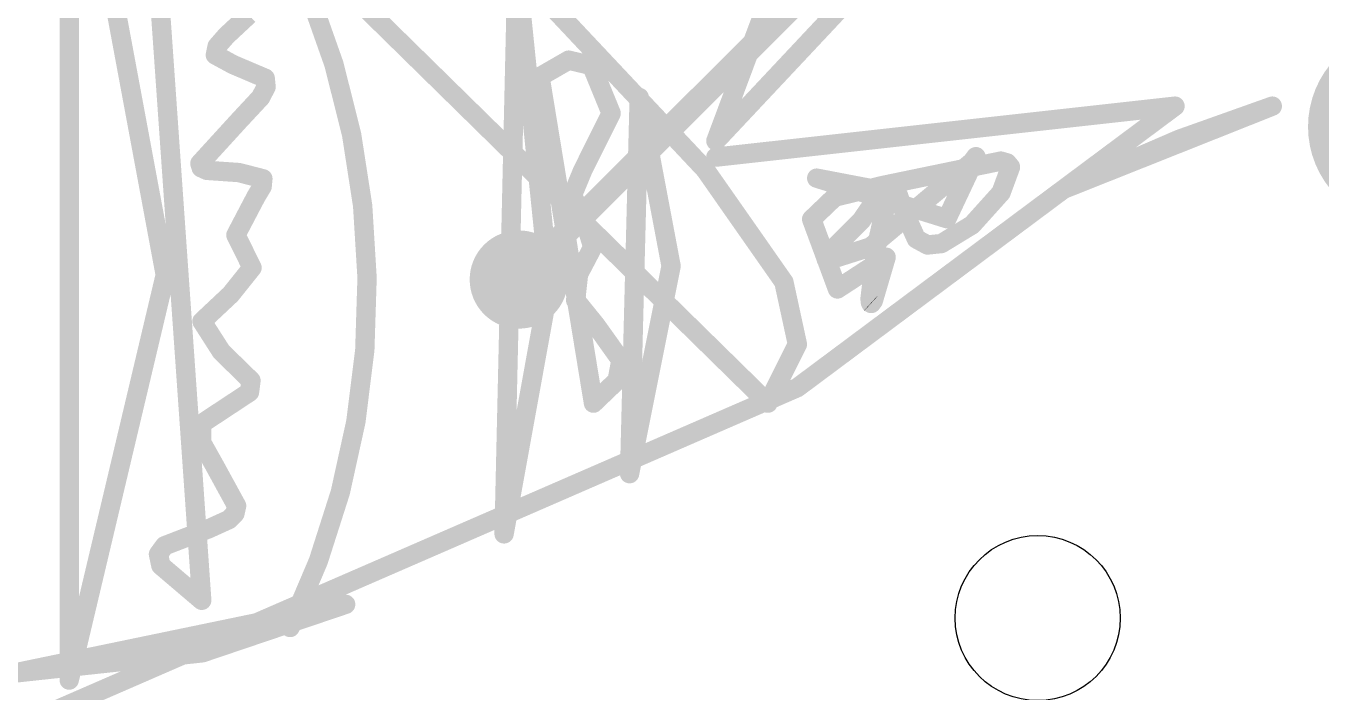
# Model space of a CAD drawing. Extents: x -10 to 314, y -10 to 86.
# Drawn here: x 201.15 to 214.54, y -0.77 to 6.12 of the extents above; entities that cross this region are included whole.
import ezdxf

# ---------------------------------------------------------------- set-up
doc = ezdxf.new("R2010")
doc.units = 0
for name, color, linetype in [('1', 12, 'CONTINUOUS'), ('17', 110, 'CONTINUOUS'), ('18', 110, 'CONTINUOUS'), ('20', 31, 'CONTINUOUS'), ('37', 253, 'CONTINUOUS')]:
    doc.layers.add(name, color=color, linetype=linetype)

# ---------------------------------------------------------------- blocks, each defined once
blk = doc.blocks.new('ROUNDP')
at = {"const_width": 0.5}
blk.add_lwpolyline([(0, -0.25, 1), (0, 0.25, 1), (0, -0.25)], format="xyb", dxfattribs=at)
blk = doc.blocks.new('ROUNDV')
at = {"const_width": 0.5}
blk.add_lwpolyline([(0, -0.25, 1), (0, 0.25, 1), (0, -0.25)], format="xyb", dxfattribs=at)

msp = doc.modelspace()

# ---------------------------------------------------------------- linework, layer by layer
at = {"layer": '1', "const_width": 0.254}
msp.add_lwpolyline([(213, 10.25), (206.25, 3.5)], dxfattribs=at)
at = {"layer": '1', "const_width": 0.127}
msp.add_lwpolyline([(206.2051, 3.5449, 1), (206.2949, 3.4551)], format="xyb", dxfattribs=at)
at = {"layer": '20'}
msp.add_circle((211.6138, 0), 0.8534, dxfattribs=at)
at = {"layer": '37', "const_width": 0.2}
for points in [[(208.2867, 4.9331), (210.9705, 12.1247)], [(201.6025, 9.3128), (208.8251, 2.2218)], [(201.6025, 8.8831), (202.5954, 3.5469)], [(201.6025, -0.6409), (201.6025, 8.8831)], [(211.2846, 8.1279), (208.2867, 4.9331)], [(202.4251, 8), (202.9724, 0.1836)], [(206.0977, 0.8704), (206.2304, 6.6995)], [(206.2304, 6.6995), (206.5639, 3.4405)], [(208.176, 4.637), (206.3216, 6.6093)], [(203.2278, 6.0211), (203.4583, 6.2364)], [(203.1317, 5.9112), (203.2278, 6.0211)], [(203.1133, 5.8214), (203.1317, 5.9112)], [(203.2967, 5.7219), (203.1133, 5.8214)], [(203.6285, 5.5808), (203.2967, 5.7219)], [(206.4688, 5.5971), (206.7654, 5.7679)], [(206.7654, 5.7679), (207.0025, 5.7115)], [(207.0025, 5.7115), (207.2043, 5.2188)], [(203.6374, 5.4915), (203.6285, 5.5808)], [(207.0216, 2.2218), (206.4688, 5.5971)], [(203.581, 5.3827), (203.6374, 5.4915)], [(203.3493, 5.1337), (203.581, 5.3827)], [(207.4946, 5.3825), (207.395, 1.4929)], [(207.8238, 3.6395), (207.4946, 5.3825)], [(213.033, 5.2924), (208.2867, 4.7651)], [(213.033, 5.2924), (211.8802, 4.4331)], [(214.0383, 5.2924), (211.8802, 4.4331)], [(213.0749, 4.9495), (214.0383, 5.2924)], [(202.9535, 4.7001), (203.3493, 5.1337)], [(207.2043, 5.2188), (206.9093, 4.6257)], [(211.8802, 4.4331), (213.0749, 4.9495)], [(211.2317, 4.7243), (210.0167, 4.4732)], [(210.9628, 4.7408), (210.6748, 4.1288)], [(210.9352, 4.7168), (210.9747, 4.7697)], [(210.9744, 4.7658), (210.9628, 4.7408)], [(210.9753, 4.7687), (210.9744, 4.7658)], [(210.9747, 4.7697), (210.9751, 4.7699)], [(210.9751, 4.7699), (210.9753, 4.7699)], [(210.9753, 4.7699), (210.9754, 4.7695)], [(210.9754, 4.7695), (210.9753, 4.7687)], [(211.2978, 4.7054), (211.2317, 4.7243)], [(202.967, 4.6556), (202.9535, 4.7001)], [(203.0257, 4.6286), (202.967, 4.6556)], [(203.3565, 4.6057), (203.0257, 4.6286)], [(203.6042, 4.5418), (203.3565, 4.6057)], [(206.9093, 4.6257), (206.8042, 4.3713)], [(208.9901, 3.4733), (208.176, 4.637)], [(209.8852, 3.8367), (210.9352, 4.7168)], [(211.2346, 4.3981), (211.3323, 4.6631)], [(211.3323, 4.6631), (211.2978, 4.7054)], [(203.5326, 4.3552), (203.5968, 4.4627)], [(203.5968, 4.4627), (203.6042, 4.5418)], [(209.3294, 4.548), (209.9049, 4.4378)], [(210.6748, 4.1288), (209.3294, 4.548)], [(210.0167, 4.4732), (209.5151, 4.3516)], [(203.3254, 3.96), (203.5326, 4.3552)], [(206.8042, 4.3713), (206.9301, 4.1103)], [(211.8802, 4.4331), (209.129, 2.3821)], [(209.5151, 4.3516), (209.2769, 4.1231)], [(209.9049, 4.4378), (209.9291, 4.3668)], [(209.9291, 4.3668), (209.911, 4.2854)], [(210.0335, 4.2224), (210.0837, 4.3569)], [(210.0837, 4.3569), (210.1325, 4.412)], [(210.1325, 4.412), (210.1552, 4.4015)], [(210.1552, 4.4015), (210.1767, 4.3631)], [(210.1767, 4.3631), (210.2212, 4.2269)], [(210.9352, 4.065), (211.2346, 4.3981)], [(211.3152, 4.0119), (211.8802, 4.4331)], [(209.911, 4.2854), (209.7876, 4.1061)], [(209.9424, 3.8228), (210.0335, 4.2224)], [(210.2212, 4.2269), (210.3593, 3.92)], [(206.9301, 4.1103), (207.0142, 3.8354)], [(209.2769, 4.1231), (209.5435, 3.4024)], [(209.7876, 4.1061), (209.4682, 3.787)], [(210.6179, 3.8717), (210.9352, 4.065)], [(203.4922, 3.6223), (203.3254, 3.96)], [(209.129, 2.3821), (211.3152, 4.0119)], [(210.3593, 3.92), (210.4748, 3.857)], [(207.0142, 3.8354), (206.8668, 3.5545)], [(209.4682, 3.787), (209.4307, 3.7375)], [(209.4464, 3.6975), (209.8852, 3.8367)], [(209.8803, 3.2994), (209.9424, 3.8228)], [(210.4748, 3.857), (210.6179, 3.8717)], [(209.4307, 3.7375), (209.425, 3.7198)], [(209.425, 3.7198), (209.4285, 3.7071)], [(209.4285, 3.7071), (209.4464, 3.6975)], [(209.5435, 3.4024), (210.0467, 3.7306)], [(210.0467, 3.7306), (209.9141, 3.2798)], [(202.5954, 3.5469), (201.6025, -0.6409)], [(203.2705, 3.3451), (203.4922, 3.6223)], [(206.8668, 3.5545), (206.8375, 3.2858)], [(207.395, 1.4929), (207.8238, 3.6395)], [(206.5639, 3.4405), (206.0977, 0.8704)], [(209.1295, 2.8302), (208.9901, 3.4733)], [(202.975, 3.0675), (203.2705, 3.3451)], [(206.8375, 3.2858), (207.0453, 3.0292)], [(209.8842, 3.264), (209.8803, 3.2994)], [(209.888, 3.2551), (209.8842, 3.264)], [(209.8904, 3.2529), (209.888, 3.2551)], [(209.8932, 3.2524), (209.8904, 3.2529)], [(209.9141, 3.2798), (209.8932, 3.2524)], [(203.1759, 2.7536), (202.975, 3.0675)], [(207.0453, 3.0292), (207.3049, 2.6649)], [(203.4813, 2.4554), (203.1759, 2.7536)], [(208.8251, 2.2218), (209.1295, 2.8302)], [(207.3049, 2.6649), (207.2667, 2.4569)], [(203.4661, 2.3359), (203.4813, 2.4554)], [(207.2667, 2.4569), (207.0216, 2.2218)], [(200.9217, -1.188), (209.129, 2.3821)], [(202.9691, 2.0081), (203.4661, 2.3359)], [(202.9733, 1.8119), (202.9691, 2.0081)], [(203.1005, 1.585), (202.9733, 1.8119)], [(203.3329, 1.1602), (203.1005, 1.585)], [(203.3156, 1.0819), (203.3329, 1.1602)], [(203.0444, 0.9233), (203.2545, 1.0188)], [(203.2545, 1.0188), (203.3156, 1.0819)], [(202.5891, 0.7478), (203.0444, 0.9233)], [(202.5251, 0.6603), (202.5891, 0.7478)], [(202.5498, 0.5433), (202.5251, 0.6603)], [(202.9724, 0.1836), (202.5498, 0.5433)], [(204.4601, 0.1419), (201.0248, -0.5701)], [(202.9791, -0.3592), (204.4601, 0.1419)], [(201.0248, -0.5701), (202.9791, -0.3592)]]:
    msp.add_lwpolyline(points, dxfattribs=at)
at = {"layer": '37'}
for points, const_width in [([(203.8856, -0.0975, 0.2853), (202.9724, 8.3622)], 0.2), ([(203.1937, 6.0576, 1), (203.262, 5.9846)], 0.1), ([(203.2655, 5.9882, 1), (203.1902, 6.054)], 0.1), ([(203.1371, 5.8653, 1), (203.0894, 5.7774)], 0.1), ([(203.0941, 5.9441, 1), (203.1693, 5.8783)], 0.1), ([(203.1807, 5.9011, 1), (203.0827, 5.9212)], 0.1), ([(203.0643, 5.8314, 1), (203.1622, 5.8113)], 0.1), ([(203.3163, 5.7679, 1), (203.2771, 5.6759)], 0.1), ([(203.2729, 5.6779, 1), (203.3205, 5.7658)], 0.1), ([(206.777, 5.8166, 1), (206.7538, 5.7193)], 0.1), ([(206.7904, 5.7246, 1), (206.7405, 5.8113)], 0.1), ([(207.0488, 5.7304, 1), (206.9562, 5.6925)], 0.1), ([(206.9909, 5.6628, 1), (207.0141, 5.7601)], 0.1), ([(203.6782, 5.5858, 1), (203.5787, 5.5758)], 0.1), ([(203.6089, 5.5348, 1), (203.648, 5.6269)], 0.1), ([(206.5182, 5.6052, 1), (206.4195, 5.589)], 0.1), ([(206.4439, 5.6404, 1), (206.4938, 5.5538)], 0.1), ([(203.5877, 5.4865, 1), (203.6872, 5.4965)], 0.1), ([(203.6818, 5.4685, 1), (203.5931, 5.5145)], 0.1), ([(203.5366, 5.4057, 1), (203.6254, 5.3597)], 0.1), ([(203.6176, 5.3486, 1), (203.5444, 5.4168)], 0.1), ([(207.5437, 5.3917, 1), (207.4454, 5.3732)], 0.1), ([(207.5445, 5.3812, 1), (207.4446, 5.3837)], 0.1), ([(213.0628, 5.2523, 1), (213.0031, 5.3325)], 0.1), ([(213.0385, 5.2427, 1), (213.0274, 5.3421)], 0.1), ([(214.0568, 5.246, 1), (214.0198, 5.3389)], 0.1), ([(214.0551, 5.2453, 1), (214.0216, 5.3395)], 0.1), ([(203.3862, 5.1, 1), (203.3124, 5.1674)], 0.1), ([(207.158, 5.1998, 1), (207.2505, 5.2377)], 0.1), ([(207.249, 5.1965, 1), (207.1595, 5.241)], 0.1), ([(203.3127, 5.1678, 1), (203.3859, 5.0997)], 0.1), ([(208.2398, 4.9506, 1), (208.3335, 4.9156)], 0.1), ([(208.2502, 4.9673, 1), (208.3232, 4.8989)], 0.1), ([(213.0581, 4.9966, 1), (213.0916, 4.9023)], 0.1), ([(213.0947, 4.9036, 1), (213.055, 4.9953)], 0.1), ([(208.2812, 4.8148, 1), (208.2922, 4.7154)], 0.1), ([(211.0081, 4.7195, 1), (210.9176, 4.7621)], 0.1), ([(210.9269, 4.7815, 1), (211.0218, 4.7501)], 0.1), ([(210.9529, 4.8147, 1), (210.9966, 4.7248)], 0.1), ([(210.982, 4.8194, 1), (210.9681, 4.7204)], 0.1), ([(211.0222, 4.7873, 1), (210.9284, 4.7524)], 0.1), ([(210.9259, 4.7761, 1), (211.0248, 4.7613)], 0.1), ([(211.0249, 4.7621, 1), (210.926, 4.7769)], 0.1), ([(211.0228, 4.753, 1), (210.9278, 4.7844)], 0.1), ([(210.9286, 4.7521, 1), (211.0223, 4.7869)], 0.1), ([(211.0198, 4.7448, 1), (210.9289, 4.7867)], 0.1), ([(211.0148, 4.7398, 1), (210.9347, 4.7997)], 0.1), ([(210.9969, 4.7249, 1), (210.9532, 4.8149)], 0.1), ([(210.9683, 4.7203, 1), (210.9823, 4.8194)], 0.1), ([(211.2455, 4.7724, 1), (211.2179, 4.6762)], 0.1), ([(211.2418, 4.6753, 1), (211.2216, 4.7733)], 0.1), ([(202.9166, 4.7339, 1), (202.9905, 4.6664)], 0.1), ([(203.0014, 4.7146, 1), (202.9057, 4.6857)], 0.1), ([(202.9879, 4.701, 1), (202.9461, 4.6101)], 0.1), ([(202.9192, 4.6411, 1), (203.0149, 4.6701)], 0.1), ([(203.0291, 4.6785, 1), (203.0222, 4.5788)], 0.1), ([(203.0048, 4.5832, 1), (203.0466, 4.6741)], 0.1), ([(203.369, 4.6541, 1), (203.344, 4.5573)], 0.1), ([(203.353, 4.5558, 1), (203.3599, 4.6556)], 0.1), ([(206.8645, 4.648, 1), (206.954, 4.6035)], 0.1), ([(206.9555, 4.6066, 1), (206.8631, 4.6448)], 0.1), ([(208.2169, 4.6657, 1), (208.135, 4.6084)], 0.1), ([(208.1395, 4.6028, 1), (208.2124, 4.6713)], 0.1), ([(210.8951, 4.7468, 1), (210.9752, 4.6869)], 0.1), ([(210.9673, 4.6785, 1), (210.903, 4.7551)], 0.1), ([(210.9174, 4.7617, 1), (211.0082, 4.7199)], 0.1), ([(211.3365, 4.737, 1), (211.259, 4.6737)], 0.1), ([(211.284, 4.6573, 1), (211.3115, 4.7534)], 0.1), ([(211.3792, 4.6458, 1), (211.2853, 4.6804)], 0.1), ([(211.2935, 4.6315, 1), (211.371, 4.6947)], 0.1), ([(203.6397, 4.4371, 1), (203.5539, 4.4883)], 0.1), ([(203.654, 4.5372, 1), (203.5544, 4.5465)], 0.1), ([(203.5917, 4.4934, 1), (203.6167, 4.5903)], 0.1), ([(209.3443, 4.5958, 1), (209.3145, 4.5003)], 0.1), ([(209.3388, 4.5971, 1), (209.32, 4.4989)], 0.1), ([(210.0065, 4.5221, 1), (210.0268, 4.4242)], 0.1), ([(210.0284, 4.4246, 1), (210.0049, 4.5218)], 0.1), ([(203.4897, 4.3809, 1), (203.5756, 4.3296)], 0.1), ([(203.5769, 4.332, 1), (203.4884, 4.3785)], 0.1), ([(203.547, 4.4673, 1), (203.6466, 4.4581)], 0.1), ([(206.8492, 4.393, 1), (206.7592, 4.3496)], 0.1), ([(206.758, 4.3904, 1), (206.8504, 4.3522)], 0.1), ([(209.5033, 4.4001, 1), (209.5269, 4.303)], 0.1), ([(209.5497, 4.3155, 1), (209.4805, 4.3876)], 0.1), ([(209.9523, 4.4539, 1), (209.8576, 4.4216)], 0.1), ([(209.9779, 4.356, 1), (209.8802, 4.3777)], 0.1), ([(209.8817, 4.3507, 1), (209.9764, 4.3829)], 0.1), ([(209.8955, 4.3886, 1), (209.9144, 4.4869)], 0.1), ([(210.0463, 4.39, 1), (210.1212, 4.3238)], 0.1), ([(210.1306, 4.3394, 1), (210.0369, 4.3744)], 0.1), ([(210.1535, 4.4574, 1), (210.1114, 4.3667)], 0.1), ([(210.1699, 4.3789, 1), (210.095, 4.4452)], 0.1), ([(210.1989, 4.4259, 1), (210.1116, 4.3771)], 0.1), ([(210.2242, 4.3786, 1), (210.1292, 4.3475)], 0.1), ([(210.1331, 4.3386, 1), (210.2204, 4.3875)], 0.1), ([(210.1342, 4.3561, 1), (210.1763, 4.4468)], 0.1), ([(211.1877, 4.4154, 1), (211.2815, 4.3808)], 0.1), ([(211.2718, 4.3647, 1), (211.1974, 4.4316)], 0.1), ([(211.8617, 4.4795, 1), (211.8987, 4.3866)], 0.1), ([(211.8604, 4.479, 1), (211.9, 4.3872)], 0.1), ([(211.8503, 4.4731, 1), (211.9101, 4.393)], 0.1), ([(211.9101, 4.393, 1), (211.8503, 4.4731)], 0.1), ([(211.9101, 4.393, 1), (211.8503, 4.4731)], 0.1), ([(209.8622, 4.2963, 1), (209.9598, 4.2746)], 0.1), ([(209.9522, 4.2571, 1), (209.8698, 4.3137)], 0.1), ([(209.9867, 4.2399, 1), (210.0804, 4.2049)], 0.1), ([(210.0823, 4.2113, 1), (209.9848, 4.2335)], 0.1), ([(210.2668, 4.2474, 1), (210.1756, 4.2064)], 0.1), ([(210.1737, 4.2114, 1), (210.2687, 4.2424)], 0.1), ([(206.9779, 4.1249, 1), (206.8823, 4.0957)], 0.1), ([(206.8851, 4.0886, 1), (206.9751, 4.132)], 0.1), ([(209.3238, 4.1404, 1), (209.23, 4.1057)], 0.1), ([(209.2423, 4.1592, 1), (209.3115, 4.087)], 0.1), ([(209.7464, 4.1344, 1), (209.8288, 4.0777)], 0.1), ([(209.8229, 4.0707, 1), (209.7523, 4.1414)], 0.1), ([(210.6295, 4.1501, 1), (210.72, 4.1075)], 0.1), ([(210.6599, 4.081, 1), (210.6896, 4.1765)], 0.1), ([(210.9612, 4.0223, 1), (210.9092, 4.1077)], 0.1), ([(203.3702, 3.9821, 1), (203.2805, 3.9378)], 0.1), ([(203.2811, 3.9832, 1), (203.3696, 3.9367)], 0.1), ([(210.3832, 3.9639, 1), (210.3353, 3.8761)], 0.1), ([(210.898, 4.0984, 1), (210.9724, 4.0316)], 0.1), ([(211.2853, 4.052, 1), (211.3451, 3.9718)], 0.1), ([(211.3451, 3.9718, 1), (211.2853, 4.052)], 0.1), ([(206.9664, 3.8208, 1), (207.062, 3.85)], 0.1), ([(207.0585, 3.8122, 1), (206.9699, 3.8586)], 0.1), ([(209.508, 3.7568, 1), (209.4283, 3.8171)], 0.1), ([(209.8531, 3.875, 1), (209.9173, 3.7984)], 0.1), ([(209.9003, 3.789, 1), (209.8701, 3.8843)], 0.1), ([(209.8937, 3.834, 1), (209.9912, 3.8117)], 0.1), ([(209.9921, 3.817, 1), (209.8928, 3.8287)], 0.1), ([(210.3137, 3.8995, 1), (210.4049, 3.9405)], 0.1), ([(210.4697, 3.9067, 1), (210.48, 3.8073)], 0.1), ([(210.4509, 3.8131, 1), (210.4988, 3.9009)], 0.1), ([(210.5919, 3.9144, 1), (210.6439, 3.829)], 0.1), ([(210.623, 3.822, 1), (210.6128, 3.9215)], 0.1), ([(209.4732, 3.7331, 1), (209.3768, 3.7065)], 0.1), ([(209.3774, 3.7351, 1), (209.4726, 3.7045)], 0.1), ([(209.452, 3.7512, 1), (209.405, 3.6629)], 0.1), ([(209.3803, 3.6938, 1), (209.4767, 3.7204)], 0.1), ([(209.3908, 3.7676, 1), (209.4705, 3.7073)], 0.1), ([(209.4783, 3.7221, 1), (209.3831, 3.7528)], 0.1), ([(209.4313, 3.7452, 1), (209.4615, 3.6499)], 0.1), ([(209.4328, 3.8223, 1), (209.5035, 3.7516)], 0.1), ([(209.4229, 3.6534, 1), (209.4699, 3.7417)], 0.1), ([(210.0947, 3.7165, 1), (209.9987, 3.7447)], 0.1), ([(210.074, 3.6888, 1), (210.0194, 3.7725)], 0.1), ([(202.644, 3.5353, 1), (202.5467, 3.5584)], 0.1), ([(203.4473, 3.6001, 1), (203.537, 3.6444)], 0.1), ([(203.5312, 3.591, 1), (203.4531, 3.6535)], 0.1), ([(206.8225, 3.5777, 1), (206.911, 3.5312)], 0.1), ([(206.9165, 3.549, 1), (206.8171, 3.5599)], 0.1), ([(207.7747, 3.6302, 1), (207.8729, 3.6488)], 0.1), ([(207.8728, 3.6297, 1), (207.7748, 3.6493)], 0.1), ([(202.5462, 3.5377, 1), (202.6445, 3.556)], 0.1), ([(206.5141, 3.4354, 1), (206.6136, 3.4455)], 0.1), ([(206.6131, 3.4315, 1), (206.5147, 3.4494)], 0.1), ([(209.0389, 3.4839, 1), (208.9412, 3.4627)], 0.1), ([(208.9491, 3.4447, 1), (209.031, 3.502)], 0.1), ([(209.5162, 3.4442, 1), (209.5709, 3.3605)], 0.1), ([(203.2314, 3.3763, 1), (203.3095, 3.3138)], 0.1), ([(203.3047, 3.3086, 1), (203.2363, 3.3815)], 0.1), ([(206.8764, 3.3173, 1), (206.7987, 3.2543)], 0.1), ([(209.4966, 3.385, 1), (209.5904, 3.4197)], 0.1), ([(209.93, 3.3048, 1), (209.8306, 3.294)], 0.1), ([(209.8307, 3.3053, 1), (209.93, 3.2935)], 0.1), ([(209.9301, 3.2837, 1), (209.8382, 3.2443)], 0.1), ([(209.921, 3.2926, 1), (209.855, 3.2175)], 0.1), ([(209.8989, 3.3022, 1), (209.8819, 3.2036)], 0.1), ([(209.9538, 3.2495, 1), (209.8743, 3.3101)], 0.1), ([(209.8847, 3.2032, 1), (209.9017, 3.3017)], 0.1), ([(206.7878, 3.2912, 1), (206.8872, 3.2804)], 0.1), ([(209.8345, 3.2586, 1), (209.9339, 3.2694)], 0.1), ([(209.842, 3.2354, 1), (209.934, 3.2747)], 0.1), ([(209.8534, 3.2828, 1), (209.933, 3.2221)], 0.1), ([(209.8574, 3.2154, 1), (209.9235, 3.2905)], 0.1), ([(209.8661, 3.2939, 1), (209.962, 3.2657)], 0.1), ([(203.0171, 3.0945, 1), (202.9329, 3.0406)], 0.1), ([(202.9408, 3.104, 1), (203.0092, 3.0311)], 0.1), ([(207.086, 3.0582, 1), (207.0046, 3.0002)], 0.1), ([(207.0065, 2.9977, 1), (207.0842, 3.0606)], 0.1), ([(203.2109, 2.7894, 1), (203.141, 2.7179)], 0.1), ([(203.1338, 2.7267, 1), (203.2181, 2.7806)], 0.1), ([(209.0807, 2.8197, 1), (209.1784, 2.8408)], 0.1), ([(209.1742, 2.8079, 1), (209.0848, 2.8526)], 0.1), ([(207.354, 2.6559, 1), (207.2557, 2.674)], 0.1), ([(207.2641, 2.6359, 1), (207.3456, 2.694)], 0.1), ([(203.5309, 2.449, 1), (203.4317, 2.4617)], 0.1), ([(207.3013, 2.4208, 1), (207.2321, 2.493)], 0.1), ([(203.4936, 2.2942, 1), (203.4385, 2.3777)], 0.1), ([(203.4464, 2.4196, 1), (203.5162, 2.4911)], 0.1), ([(207.2175, 2.4659, 1), (207.3159, 2.4479)], 0.1), ([(209.0991, 2.4222, 1), (209.1589, 2.342)], 0.1), ([(209.0991, 2.4222, 1), (209.1589, 2.342)], 0.1), ([(209.1489, 2.3362, 1), (209.1091, 2.4279)], 0.1), ([(203.4165, 2.3423, 1), (203.5157, 2.3296)], 0.1), ([(206.987, 2.2579, 1), (207.0562, 2.1857)], 0.1), ([(206.9722, 2.2137, 1), (207.0709, 2.2299)], 0.1), ([(208.7804, 2.2442, 1), (208.8698, 2.1994)], 0.1), ([(208.7901, 2.1861, 1), (208.8601, 2.2575)], 0.1), ([(202.9415, 2.0498, 1), (202.9966, 1.9663)], 0.1), ([(203.0191, 2.0091, 1), (202.9191, 2.007)], 0.1), ([(203.0169, 1.8363, 1), (202.9297, 1.7874)], 0.1), ([(202.9233, 1.8108, 1), (203.0233, 1.8129)], 0.1), ([(203.1443, 1.609, 1), (203.0566, 1.561)], 0.1), ([(203.0569, 1.5606, 1), (203.1441, 1.6095)], 0.1), ([(207.3459, 1.5027, 1), (207.444, 1.4831)], 0.1), ([(207.345, 1.4942, 1), (207.4449, 1.4916)], 0.1), ([(203.3817, 1.1494, 1), (203.2841, 1.171)], 0.1), ([(203.2891, 1.1362, 1), (203.3768, 1.1842)], 0.1), ([(203.2186, 1.0536, 1), (203.2904, 0.984)], 0.1), ([(203.2752, 0.9733, 1), (203.2338, 1.0643)], 0.1), ([(203.2668, 1.0927, 1), (203.3644, 1.0711)], 0.1), ([(203.3515, 1.0472, 1), (203.2796, 1.1167)], 0.1), ([(203.0237, 0.9689, 1), (203.0651, 0.8778)], 0.1), ([(203.0624, 0.8767, 1), (203.0264, 0.97)], 0.1), ([(202.5711, 0.7944, 1), (202.607, 0.7011)], 0.1), ([(202.6294, 0.7183, 1), (202.5487, 0.7773)], 0.1), ([(206.0485, 0.8793, 1), (206.1469, 0.8615)], 0.1), ([(206.0477, 0.8715, 1), (206.1477, 0.8693)], 0.1), ([(202.5741, 0.6707, 1), (202.4762, 0.65)], 0.1), ([(202.4848, 0.6899, 1), (202.5655, 0.6308)], 0.1), ([(202.5822, 0.5813, 1), (202.5174, 0.5052)], 0.1), ([(202.5009, 0.5329, 1), (202.5988, 0.5536)], 0.1), ([(202.9399, 0.1456, 1), (203.0048, 0.2217)], 0.1), ([(202.9225, 0.1801, 1), (203.0222, 0.1871)], 0.1), ([(204.4761, 0.0945, 1), (204.4441, 0.1893)], 0.1), ([(204.4702, 0.0929, 1), (204.45, 0.1909)], 0.1), ([(203.8406, -0.0759, 1), (203.9307, -0.1192)], 0.1), ([(202.9631, -0.3118, 1), (202.9951, -0.4065)], 0.1), ([(202.9844, -0.4089, 1), (202.9737, -0.3094)], 0.1), ([(201.5538, -0.6294, 1), (201.6511, -0.6524)], 0.1), ([(201.5525, -0.6409, 1), (201.6525, -0.6409)], 0.1)]:
    msp.add_lwpolyline(points, format="xyb", dxfattribs=dict(at, const_width=const_width))

# ---------------------------------------------------------------- block references
at = {"layer": '17', "xscale": 2.032, "yscale": 2.032}
msp.add_blockref('ROUNDP', (215.4238, 5.08), dxfattribs=at)
at = {"layer": '18', "xscale": 1.016, "yscale": 1.016}
msp.add_blockref('ROUNDV', (206.25, 3.5), dxfattribs=at)
msp.add_blockref('ROUNDV', (206.25, 3.5), dxfattribs=at)

doc.saveas('drawing.dxf')
